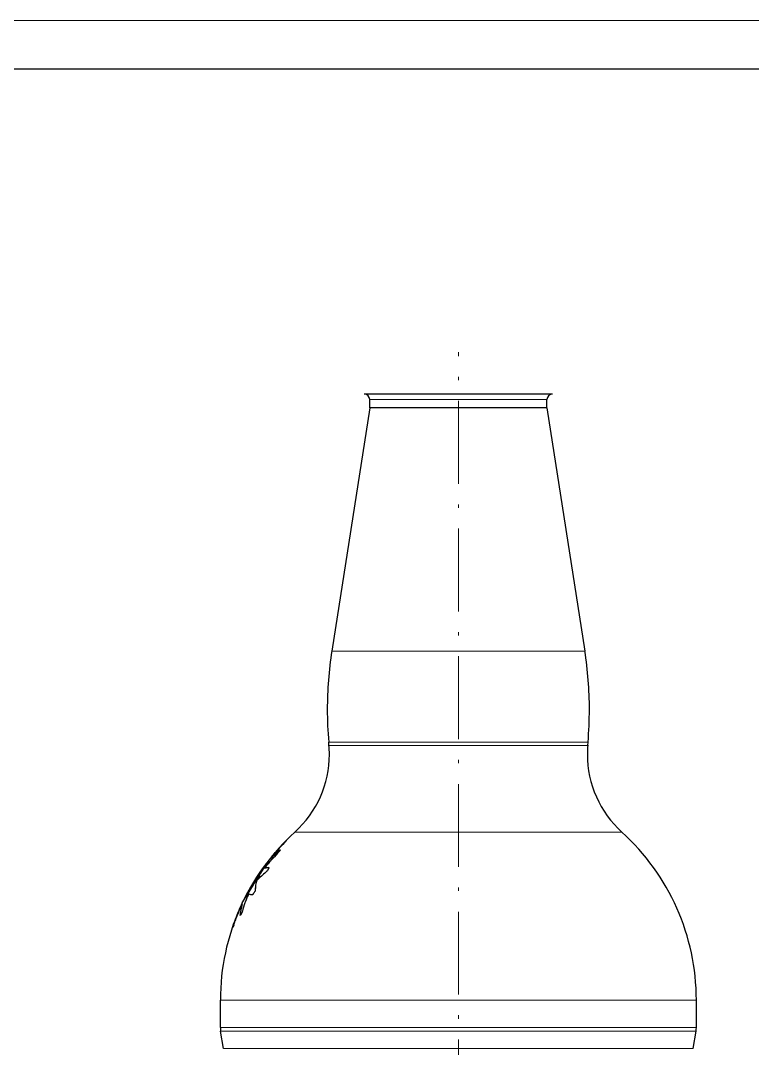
# Model space of a CAD drawing. Extents: x 0 to 594, y 0 to 521.
# Drawn here: x 186.3 to 292.4, y 271 to 419.9 of the extents above; entities that cross this region are included whole.
import ezdxf

# ---------------------------------------------------------------- set-up
doc = ezdxf.new("R2010")
doc.units = 0
doc.linetypes.add('DASHDOT', pattern=[18.5, 12, -3, 0.5, -3])
doc.linetypes.add('DASHED', pattern=[15, 12, -3])

msp = doc.modelspace()

# ---------------------------------------------------------------- linework, layer by layer
at = {"color": 7, "lineweight": 13}
for p, q in [((593.82, 419.91), (0, 419.91)), ((258.51, 328.57), (231.38, 328.57)), ((258.73, 315.37), (230.92, 315.37)), ((258.71, 314.9), (230.96, 314.9)), ((261.08, 302.32), (226.02, 302.32)), ((266.26, 278), (215.22, 278)), ((266.26, 274), (215.22, 274)), ((266.24, 273.5), (215.26, 273.5)), ((266.04, 270.99), (215.68, 270.99))]:
    msp.add_line(p, q, dxfattribs=at)
at = {"color": 7, "lineweight": 30}
for p, q in [((586.75, 412.85), (28.28, 412.85)), ((256.26, 365.8), (236.07, 365.8)), ((236.87, 363.8), (231.38, 328.57)), ((262.57, 363.8), (268.06, 328.57))]:
    msp.add_line(p, q, dxfattribs=at)
at = {"color": 7, "linetype": 'DASHDOT', "lineweight": 13}
msp.add_line((249.72, 130.8), (249.72, 371.89), dxfattribs=at)
at = {"color": 7, "linetype": 'DASHED', "lineweight": 13, "ltscale": 0.167235}
for p, q in [((243.56, 365), (236.87, 365)), ((243.56, 363.8), (236.87, 363.8))]:
    msp.add_line(p, q, dxfattribs=at)
at = {"color": 7, "lineweight": 13, "ltscale": 0.475266}
msp.add_line((255.88, 365), (236.87, 365), dxfattribs=at)
at = {"color": 7, "lineweight": 30, "ltscale": 0.03}
for p, q in [((236.87, 363.8), (236.87, 365)), ((262.57, 363.8), (262.57, 365))]:
    msp.add_line(p, q, dxfattribs=at)
at = {"color": 7, "linetype": 'DASHED', "lineweight": 13, "ltscale": 0.475265}
for p, q in [((262.57, 365), (243.56, 365)), ((262.57, 363.8), (243.56, 363.8))]:
    msp.add_line(p, q, dxfattribs=at)
at = {"color": 7, "lineweight": 13, "ltscale": 0.167234}
msp.add_line((262.57, 365), (255.88, 365), dxfattribs=at)
at = {"color": 7, "lineweight": 30, "ltscale": 0.177647}
msp.add_line((263.37, 365.8), (256.26, 365.8), dxfattribs=at)
at = {"color": 7, "lineweight": 30, "ltscale": 0.475266}
msp.add_line((255.88, 363.8), (236.87, 363.8), dxfattribs=at)
at = {"color": 7, "lineweight": 30, "ltscale": 0.167234}
msp.add_line((262.57, 363.8), (255.88, 363.8), dxfattribs=at)
at = {"color": 7, "linetype": 'DASHED', "lineweight": 13, "ltscale": 0.238725}
msp.add_line((240.93, 328.57), (231.38, 328.57), dxfattribs=at)
at = {"color": 7, "linetype": 'DASHED', "lineweight": 13}
for p, q in [((268.06, 328.57), (240.93, 328.57)), ((268.52, 315.37), (240.71, 315.37)), ((268.48, 314.9), (240.73, 314.9)), ((273.42, 302.32), (238.36, 302.32)), ((284.22, 278), (233.18, 278)), ((284.22, 274), (233.18, 274)), ((284.18, 273.5), (233.2, 273.5)), ((283.76, 270.99), (233.4, 270.99))]:
    msp.add_line(p, q, dxfattribs=at)
at = {"color": 7, "lineweight": 13, "ltscale": 0.238725}
msp.add_line((268.06, 328.57), (258.51, 328.57), dxfattribs=at)
at = {"color": 7, "linetype": 'DASHED', "lineweight": 13, "ltscale": 0.244625}
msp.add_line((240.71, 315.37), (230.92, 315.37), dxfattribs=at)
at = {"color": 7, "lineweight": 30, "ltscale": 0.011726}
msp.add_line((230.96, 314.9), (230.92, 315.37), dxfattribs=at)
at = {"color": 7, "linetype": 'DASHED', "lineweight": 13, "ltscale": 0.2441}
msp.add_line((240.73, 314.9), (230.96, 314.9), dxfattribs=at)
at = {"color": 7, "lineweight": 13, "ltscale": 0.244101}
msp.add_line((268.48, 314.9), (258.71, 314.9), dxfattribs=at)
at = {"color": 7, "lineweight": 13, "ltscale": 0.244624}
msp.add_line((268.52, 315.37), (258.73, 315.37), dxfattribs=at)
at = {"color": 7, "lineweight": 30, "ltscale": 0.011725}
msp.add_line((268.48, 314.9), (268.52, 315.37), dxfattribs=at)
at = {"color": 7, "linetype": 'DASHED', "lineweight": 13, "ltscale": 0.308475}
msp.add_line((238.36, 302.32), (226.02, 302.32), dxfattribs=at)
at = {"color": 7, "lineweight": 13, "ltscale": 0.308475}
msp.add_line((273.42, 302.32), (261.08, 302.32), dxfattribs=at)
at = {"color": 7, "linetype": 'DASHED', "lineweight": 13, "ltscale": 0.001532}
msp.add_line((222.8, 298.97), (222.76, 298.92), dxfattribs=at)
at = {"color": 7, "lineweight": 30, "ltscale": 0.001532}
msp.add_line((222.76, 298.92), (222.8, 298.97), dxfattribs=at)
at = {"color": 7, "linetype": 'DASHED', "lineweight": 13, "ltscale": 0.005836}
msp.add_line((221.69, 297.56), (221.83, 297.75), dxfattribs=at)
at = {"color": 7, "lineweight": 30, "ltscale": 0.005836}
msp.add_line((221.83, 297.75), (221.69, 297.56), dxfattribs=at)
at = {"color": 7, "lineweight": 30, "ltscale": 0.005874}
msp.add_line((218.78, 292.86), (218.68, 292.65), dxfattribs=at)
at = {"color": 7, "linetype": 'DASHED', "lineweight": 13, "ltscale": 0.005874}
msp.add_line((218.68, 292.65), (218.78, 292.86), dxfattribs=at)
at = {"color": 7, "lineweight": 30, "ltscale": 0.001528}
msp.add_line((218.01, 291.24), (218.04, 291.3), dxfattribs=at)
at = {"color": 7, "linetype": 'DASHED', "lineweight": 13, "ltscale": 0.001528}
msp.add_line((218.04, 291.3), (218.01, 291.24), dxfattribs=at)
at = {"color": 7, "linetype": 'DASHED', "lineweight": 13, "ltscale": 0.448996}
for p, q in [((233.18, 278), (215.22, 278)), ((233.18, 274), (215.22, 274))]:
    msp.add_line(p, q, dxfattribs=at)
at = {"color": 7, "lineweight": 30, "ltscale": 0.1}
for p, q in [((215.22, 274), (215.22, 278)), ((284.22, 274), (284.22, 278))]:
    msp.add_line(p, q, dxfattribs=at)
at = {"color": 7, "lineweight": 13, "ltscale": 0.448996}
for p, q in [((284.22, 278), (266.26, 278)), ((284.22, 274), (266.26, 274))]:
    msp.add_line(p, q, dxfattribs=at)
at = {"color": 7, "linetype": 'DASHED', "lineweight": 13, "ltscale": 0.448466}
msp.add_line((233.2, 273.5), (215.26, 273.5), dxfattribs=at)
at = {"color": 7, "lineweight": 30, "ltscale": 0.063738}
for p, q in [((215.68, 270.99), (215.26, 273.5)), ((283.76, 270.99), (284.18, 273.5))]:
    msp.add_line(p, q, dxfattribs=at)
at = {"color": 7, "lineweight": 13, "ltscale": 0.448466}
msp.add_line((284.18, 273.5), (266.24, 273.5), dxfattribs=at)
at = {"color": 7, "linetype": 'DASHED', "lineweight": 13, "ltscale": 0.443018}
msp.add_line((233.4, 270.99), (215.68, 270.99), dxfattribs=at)
at = {"color": 7, "lineweight": 13, "ltscale": 0.443018}
msp.add_line((283.76, 270.99), (266.04, 270.99), dxfattribs=at)
at = {"color": 7, "linetype": 'DASHED', "lineweight": 13}
for points in [[(224.54, 300.82), (224.71, 300.99), (224.78, 301.07), (224.81, 301.11), (224.82, 301.13), (224.83, 301.14), (224.83, 301.14), (224.83, 301.14), (224.83, 301.14), (224.83, 301.14), (224.83, 301.14), (224.83, 301.14), (224.83, 301.14), (224.83, 301.14), (224.82, 301.13), (224.77, 301.09), (224.73, 301.06), (224.65, 300.98)], [(223.52, 299.27), (223.57, 299.32), (223.62, 299.38), (223.7, 299.47), (223.75, 299.54), (223.8, 299.6), (223.85, 299.66), (223.87, 299.71), (223.88, 299.73), (223.89, 299.75), (223.89, 299.75), (223.89, 299.76), (223.89, 299.76), (223.88, 299.76), (223.88, 299.76), (223.86, 299.75), (223.84, 299.74), (223.81, 299.71)], [(222.47, 298.46), (222.46, 298.45), (222.46, 298.44), (222.45, 298.44), (222.45, 298.44), (222.45, 298.44), (222.45, 298.44), (222.45, 298.44), (222.45, 298.45), (222.46, 298.45), (222.47, 298.47), (222.5, 298.5), (222.52, 298.54)], [(220.85, 296.22), (220.91, 296.29), (220.98, 296.4), (221.06, 296.52), (221.1, 296.58), (221.12, 296.61), (221.13, 296.64), (221.13, 296.65), (221.13, 296.65), (221.13, 296.65), (221.13, 296.65), (221.13, 296.65), (221.13, 296.65), (221.13, 296.65), (221.13, 296.65), (221.12, 296.64)], [(220.96, 296.47), (220.95, 296.47), (220.95, 296.47), (220.95, 296.47), (220.95, 296.47), (220.95, 296.47), (220.95, 296.47), (220.95, 296.47), (220.95, 296.47), (220.96, 296.48), (220.98, 296.51), (221.02, 296.57)], [(221.26, 296.95), (221.24, 296.93), (221.24, 296.93), (221.24, 296.93), (221.24, 296.93), (221.24, 296.93), (221.24, 296.93), (221.28, 296.99)], [(221.43, 297.14), (221.55, 297.31), (221.61, 297.4), (221.64, 297.44), (221.64, 297.45), (221.64, 297.45), (221.64, 297.46), (221.64, 297.46), (221.64, 297.46), (221.64, 297.46), (221.64, 297.46), (221.64, 297.46), (221.64, 297.45), (221.62, 297.43), (221.58, 297.38)], [(221.61, 297.1), (221.61, 297.1), (221.61, 297.1), (221.61, 297.1), (221.61, 297.1), (221.61, 297.1), (221.61, 297.11), (221.62, 297.12), (221.64, 297.15), (221.67, 297.19), (221.7, 297.24)], [(221.83, 296.54), (221.86, 296.57), (221.9, 296.61), (221.94, 296.65), (222, 296.73), (222.06, 296.81), (222.12, 296.89), (222.17, 296.98), (222.2, 297.03), (222.22, 297.07), (222.24, 297.12), (222.25, 297.14), (222.25, 297.16), (222.25, 297.17), (222.25, 297.19), (222.25, 297.2), (222.24, 297.2), (222.24, 297.2), (222.23, 297.2)], [(220.11, 295.02), (220.12, 295.03), (220.14, 295.05), (220.17, 295.08), (220.21, 295.15), (220.28, 295.25), (220.34, 295.35), (220.39, 295.45), (220.41, 295.49), (220.42, 295.5), (220.42, 295.52)], [(219.11, 293.49), (219.14, 293.53), (219.15, 293.55), (219.15, 293.55), (219.15, 293.55), (219.15, 293.55), (219.15, 293.55), (219.15, 293.55), (219.14, 293.53)], [(219.39, 293.93), (219.41, 293.98), (219.44, 294.02), (219.45, 294.04), (219.45, 294.04), (219.45, 294.04), (219.45, 294.04), (219.45, 294.04), (219.45, 294.04), (219.45, 294.04), (219.45, 294.04)], [(219.4, 293.86), (219.4, 293.85), (219.4, 293.85), (219.4, 293.85), (219.4, 293.85), (219.4, 293.85), (219.4, 293.85), (219.4, 293.85), (219.42, 293.86), (219.45, 293.9), (219.48, 293.95), (219.51, 294.01), (219.57, 294.11), (219.64, 294.24), (219.67, 294.3)], [(219.85, 293.25), (219.87, 293.25), (219.88, 293.26), (219.9, 293.27), (219.92, 293.29), (219.95, 293.32), (219.98, 293.36), (220.01, 293.39), (220.04, 293.44), (220.07, 293.48), (220.13, 293.57), (220.18, 293.66), (220.21, 293.74), (220.25, 293.82), (220.26, 293.86), (220.27, 293.91), (220.28, 293.94), (220.28, 293.97)], [(218.91, 293.06), (218.88, 292.99), (218.87, 292.98), (218.87, 292.98), (218.87, 292.97), (218.87, 292.97), (218.87, 292.97), (218.87, 292.97), (218.87, 292.97), (218.87, 292.97), (218.88, 292.98), (218.89, 293), (218.91, 293.02), (218.94, 293.08), (219, 293.2), (219.07, 293.32)], [(219.23, 293.21), (219.25, 293.26), (219.28, 293.3), (219.3, 293.34), (219.32, 293.36), (219.32, 293.37), (219.32, 293.37), (219.33, 293.37), (219.33, 293.37)], [(218.08, 290.34), (218.08, 290.32), (218.08, 290.3), (218.08, 290.29), (218.09, 290.28), (218.1, 290.27), (218.11, 290.28), (218.12, 290.29), (218.13, 290.3), (218.15, 290.31), (218.17, 290.35), (218.2, 290.39), (218.23, 290.44), (218.27, 290.52), (218.32, 290.61), (218.35, 290.7), (218.39, 290.79), (218.41, 290.88)], [(218.33, 291.75), (218.36, 291.81), (218.37, 291.84), (218.38, 291.85), (218.39, 291.86), (218.39, 291.86), (218.39, 291.86), (218.39, 291.86), (218.39, 291.86), (218.39, 291.86), (218.39, 291.86), (218.39, 291.86), (218.39, 291.85), (218.39, 291.84)], [(217.07, 288.72), (217.04, 288.62), (217.02, 288.56), (217.02, 288.54), (217.01, 288.51), (217.01, 288.5), (217.01, 288.5), (217.01, 288.5), (217.02, 288.5), (217.02, 288.5), (217.02, 288.5), (217.02, 288.51), (217.04, 288.53), (217.05, 288.57), (217.09, 288.65), (217.15, 288.79), (217.19, 288.92)]]:
    msp.add_lwpolyline(points, dxfattribs=at)
at = {"color": 7, "lineweight": 30}
for points in [[(224.65, 300.98), (224.76, 301.08), (224.8, 301.12), (224.81, 301.13), (224.83, 301.14), (224.83, 301.14), (224.83, 301.14), (224.83, 301.14), (224.83, 301.14), (224.83, 301.14), (224.83, 301.14), (224.83, 301.14), (224.83, 301.14), (224.82, 301.13), (224.81, 301.11), (224.75, 301.05), (224.68, 300.97), (224.54, 300.82)], [(223.81, 299.71), (223.85, 299.75), (223.86, 299.76), (223.88, 299.76), (223.88, 299.76), (223.89, 299.76), (223.89, 299.76), (223.89, 299.76), (223.89, 299.74), (223.88, 299.72), (223.87, 299.7), (223.85, 299.67), (223.82, 299.62), (223.77, 299.56), (223.69, 299.46), (223.61, 299.36), (223.52, 299.27)], [(222.52, 298.54), (222.47, 298.47), (222.46, 298.45), (222.45, 298.44), (222.45, 298.44), (222.45, 298.44), (222.45, 298.44), (222.45, 298.44), (222.46, 298.44), (222.46, 298.44), (222.46, 298.45), (222.47, 298.46)], [(221.12, 296.64), (221.13, 296.65), (221.13, 296.65), (221.13, 296.65), (221.13, 296.65), (221.13, 296.65), (221.13, 296.65), (221.13, 296.65), (221.13, 296.63), (221.11, 296.6), (221.08, 296.55), (221.01, 296.44), (220.93, 296.33), (220.89, 296.27), (220.85, 296.22)], [(221.02, 296.57), (220.98, 296.51), (220.96, 296.49), (220.95, 296.47), (220.95, 296.47), (220.95, 296.47), (220.95, 296.47), (220.95, 296.47), (220.95, 296.47), (220.95, 296.47), (220.96, 296.47)], [(221.28, 296.99), (221.25, 296.95), (221.24, 296.93), (221.24, 296.93), (221.24, 296.93), (221.24, 296.93), (221.24, 296.93), (221.24, 296.93), (221.26, 296.95)], [(221.58, 297.38), (221.63, 297.44), (221.64, 297.45), (221.64, 297.46), (221.64, 297.46), (221.64, 297.46), (221.64, 297.46), (221.64, 297.46), (221.64, 297.46), (221.64, 297.46), (221.64, 297.45), (221.64, 297.45), (221.62, 297.41), (221.58, 297.36), (221.51, 297.25), (221.43, 297.14)], [(221.7, 297.24), (221.66, 297.19), (221.63, 297.13), (221.61, 297.11), (221.61, 297.1), (221.61, 297.1), (221.61, 297.1), (221.61, 297.1), (221.61, 297.1), (221.61, 297.1)], [(222.23, 297.2), (222.24, 297.2), (222.25, 297.2), (222.25, 297.19), (222.25, 297.17), (222.25, 297.16), (222.25, 297.14), (222.24, 297.11), (222.22, 297.08), (222.2, 297.04), (222.18, 297), (222.13, 296.91), (222.08, 296.83), (222.02, 296.75), (221.96, 296.67), (221.89, 296.6), (221.86, 296.57), (221.83, 296.54)], [(220.42, 295.52), (220.42, 295.5), (220.41, 295.48), (220.39, 295.44), (220.34, 295.36), (220.29, 295.27), (220.24, 295.19), (220.2, 295.13), (220.16, 295.07), (220.14, 295.05), (220.12, 295.03), (220.11, 295.02)], [(219.14, 293.53), (219.15, 293.55), (219.15, 293.55), (219.15, 293.55), (219.15, 293.55), (219.15, 293.55), (219.15, 293.55), (219.15, 293.55), (219.15, 293.55), (219.11, 293.49)], [(219.45, 294.04), (219.45, 294.04), (219.45, 294.04), (219.45, 294.04), (219.45, 294.04), (219.45, 294.04), (219.45, 294.04), (219.45, 294.04), (219.43, 294.01), (219.41, 293.97), (219.39, 293.93)], [(219.67, 294.3), (219.65, 294.25), (219.58, 294.13), (219.54, 294.05), (219.49, 293.98), (219.44, 293.9), (219.42, 293.86), (219.4, 293.85), (219.4, 293.85), (219.4, 293.85), (219.4, 293.85), (219.4, 293.85), (219.4, 293.85), (219.4, 293.86)], [(220.28, 293.97), (220.28, 293.94), (220.27, 293.91), (220.27, 293.88), (220.25, 293.84), (220.24, 293.79), (220.21, 293.74), (220.19, 293.68), (220.14, 293.58), (220.09, 293.51), (220.04, 293.44), (219.99, 293.37), (219.97, 293.33), (219.94, 293.3), (219.92, 293.29), (219.9, 293.27), (219.88, 293.26), (219.87, 293.26), (219.85, 293.25)], [(219.07, 293.32), (219.04, 293.27), (218.96, 293.11), (218.92, 293.04), (218.88, 292.99), (218.87, 292.98), (218.87, 292.97), (218.87, 292.97), (218.87, 292.97), (218.87, 292.97), (218.87, 292.97), (218.87, 292.98), (218.87, 292.98), (218.88, 293), (218.91, 293.06)], [(219.33, 293.37), (219.33, 293.37), (219.32, 293.37), (219.32, 293.37), (219.32, 293.36), (219.31, 293.35), (219.29, 293.32), (219.26, 293.27), (219.23, 293.21)], [(218.41, 290.88), (218.39, 290.8), (218.36, 290.71), (218.32, 290.62), (218.28, 290.54), (218.24, 290.45), (218.21, 290.4), (218.18, 290.35), (218.15, 290.31), (218.13, 290.3), (218.12, 290.28), (218.1, 290.28), (218.1, 290.27), (218.09, 290.28), (218.08, 290.28), (218.08, 290.29), (218.08, 290.31), (218.08, 290.34)], [(218.39, 291.84), (218.39, 291.85), (218.39, 291.86), (218.39, 291.86), (218.39, 291.86), (218.39, 291.86), (218.39, 291.86), (218.39, 291.86), (218.39, 291.86), (218.38, 291.85), (218.38, 291.84), (218.36, 291.81), (218.33, 291.75)], [(217.19, 288.92), (217.16, 288.82), (217.12, 288.72), (217.09, 288.65), (217.07, 288.59), (217.04, 288.54), (217.03, 288.52), (217.02, 288.51), (217.02, 288.5), (217.02, 288.5), (217.02, 288.5), (217.01, 288.5), (217.01, 288.5), (217.01, 288.5), (217.01, 288.5), (217.01, 288.51), (217.01, 288.53), (217.02, 288.56), (217.03, 288.61), (217.07, 288.72)]]:
    msp.add_lwpolyline(points, dxfattribs=at)
for centre, radius, start, end in [((236.07, 365), 0.8, 360, 90), ((263.37, 365), 0.8, 90, 180), ((285.72, 320.1), 55, 171.1365, 180), ((213.72, 320.1), 55, 360, 8.8635), ((285.72, 320.1), 55, 180, 184.9298), ((213.72, 320.1), 55, 355.0702, 0), ((215.82, 313.6), 15.2, 360, 4.9298), ((283.62, 313.6), 15.2, 175.0702, 180), ((215.82, 313.6), 15.2, 312.1348, 0), ((283.62, 313.6), 15.2, 180, 227.8652), ((248.03, 278), 32.81, 132.1348, 180), ((251.41, 278), 32.81, 360, 47.8652), ((244.5, 280.85), 28.27, 134.614, 140.1479), ((234.39, 287.13), 16.44, 130.0567, 136.4516), ((248.21, 277.87), 32.98, 135.879, 141.1854), ((383.65, 195.53), 191.34, 147.5283, 148.5836), ((245.39, 277.86), 30.6, 135.616, 140.7186), ((231.44, 284.78), 15.19, 129.2595, 135.8573), ((224.28, 293.52), 4.44, 135.3807, 138.4265), ((246.71, 278.5), 31.41, 143.6034, 144.8774), ((237.15, 285.33), 19.69, 142.2543, 143.8129), ((246.71, 279.04), 31.12, 143.4987, 144.7932), ((223.23, 289.45), 7.81, 97.3597, 101.9537), ((-482.06, 724.91), 823.4, 328.28584, 328.54754), ((220.91, 294.2), 1.16, 144.292, 152.8189), ((222.34, 292.63), 3.26, 132.9548, 136.4898), ((224.95, 293.99), 4.67, 165.2192, 180.3486), ((221.59, 295.33), 1.18, 163.8496, 170.78), ((221.02, 294.94), 0.633, 139.2027, 157.5036), ((221.44, 295.14), 1.11, 143.5739, 152.2577), ((235.77, 284.68), 18.86, 142.284, 143.8578), ((246.59, 278.65), 31.23, 151.6372, 152.9314), ((233.81, 285.99), 16.5, 152.8029, 154.6099), ((245.11, 280.09), 29.21, 151.7237, 153.072), ((221.42, 293.34), 2.09, 160.399, 165.6451), ((232.03, 288.58), 13.62, 153.1295, 155.1313), ((237.51, 285.51), 19.84, 157.1393, 164.2824), ((220.48, 297.43), 4.22, 254.1567, 261.508), ((240.55, 281.33), 24.62, 156.2644, 162.5331), ((225.24, 289.65), 7.19, 162.3052, 174.5627), ((218.22, 274), 3, 180, 189.4497), ((281.22, 274), 3, 350.5503, 0)]:
    msp.add_arc(centre, radius, start, end, dxfattribs=at)
at = {"color": 7, "linetype": 'DASHED', "lineweight": 13}
for centre, radius, start, end in [((244.5, 280.85), 28.27, 134.614, 140.1479), ((234.39, 287.13), 16.44, 130.0586, 136.4536), ((248.21, 277.87), 32.98, 135.879, 141.1854), ((383.05, 195.91), 190.63, 147.5265, 148.5857), ((245.39, 277.86), 30.6, 135.6165, 140.7191), ((231.44, 284.78), 15.19, 129.2595, 135.8573), ((224.28, 293.52), 4.44, 135.3803, 138.4261), ((246.71, 278.5), 31.41, 143.6034, 144.8774), ((237.15, 285.33), 19.69, 142.2543, 143.8129), ((246.71, 279.04), 31.12, 143.4987, 144.7932), ((223.23, 289.45), 7.81, 97.3544, 101.9467), ((-470.86, 718.03), 810.25, 328.28371, 328.54966), ((220.89, 294.21), 1.14, 144.2338, 152.8809), ((222.34, 292.63), 3.26, 132.9554, 136.4904), ((224.95, 293.99), 4.67, 165.2207, 180.3488), ((221.59, 295.33), 1.18, 163.849, 170.7796), ((221.02, 294.94), 0.633, 139.1992, 157.5078), ((221.45, 295.13), 1.13, 143.6392, 152.1977), ((235.77, 284.68), 18.86, 142.284, 143.8578), ((246.59, 278.65), 31.23, 151.6372, 152.9314), ((233.81, 285.99), 16.5, 152.8029, 154.6099), ((245.11, 280.09), 29.21, 151.7237, 153.072), ((221.42, 293.34), 2.09, 160.3994, 165.6455), ((232.03, 288.58), 13.62, 153.1295, 155.1313), ((237.51, 285.51), 19.84, 157.1393, 164.2824), ((220.48, 297.43), 4.22, 254.1709, 261.5182), ((240.55, 281.33), 24.62, 156.2644, 162.5331), ((248.01, 278.19), 32.63, 155.4485, 160.7989), ((248.01, 278.19), 32.63, 155.4485, 160.7989), ((225.24, 289.65), 7.2, 162.3066, 174.5634)]:
    msp.add_arc(centre, radius, start, end, dxfattribs=at)

doc.saveas('drawing.dxf')
